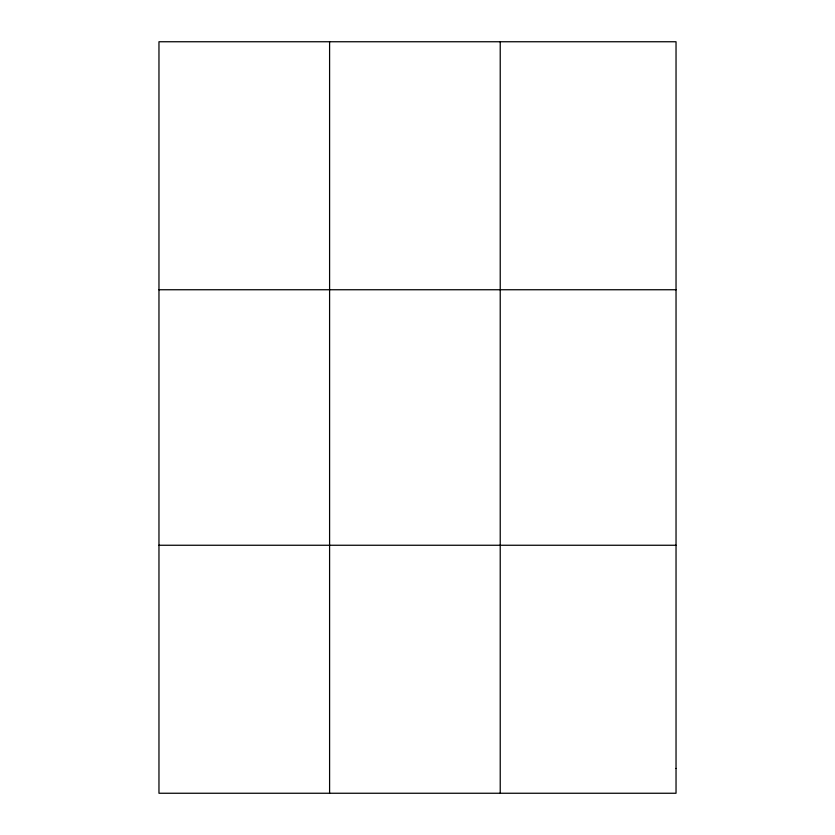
<?xml version="1.0" encoding="UTF-8"?>
<svg xmlns="http://www.w3.org/2000/svg" width="835" height="835" viewBox="0 0 835 835"><rect width="100%" height="100%" fill="white"/><g stroke="black" fill="none" stroke-linecap="round" stroke-linejoin="round"><path stroke-width="1.25" d="M329.595 41.75L329.595 793.25M500.228 41.75L500.228 793.25M158.963 289.745L676.037 289.745M158.963 545.255L676.037 545.255M676.037 768.45L676.037 793.25L158.963 793.25L158.963 41.75L676.037 41.75L676.037 768.45"/></g></svg>
